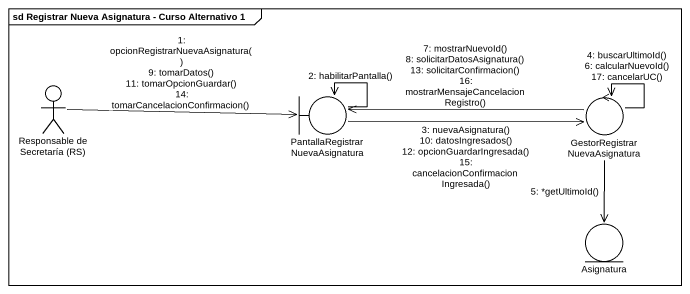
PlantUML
@startuml
mainframe sd Registrar Nueva Asignatura - Curso Alternativo 1
actor "Responsable de Secretaría (RS)" as Responsable_de_Secretaría_RS
boundary "PantallaRegistrarNuevaAsignatura" as PantallaRegistrarNuevaAsigna
control "GestorRegistrarNuevaAsignatura" as GestorRegistrarNuevaAsignatu
entity Asignatura
Responsable_de_Secretaría_RS -right-> PantallaRegistrarNuevaAsigna : 1: opcionRegistrarNuevaAsignatura()\n9: tomarDatos()\n11: tomarOpcionGuardar()\n14: tomarCancelacionConfirmacion()
PantallaRegistrarNuevaAsigna --> PantallaRegistrarNuevaAsigna : 2: habilitarPantalla()
PantallaRegistrarNuevaAsigna -right-> GestorRegistrarNuevaAsignatu : 3: nuevaAsignatura()\n10: datosIngresados()\n12: opcionGuardarIngresada()\n15: cancelacionConfirmacionIngresada()
GestorRegistrarNuevaAsignatu --> GestorRegistrarNuevaAsignatu : 4: buscarUltimoId()\n6: calcularNuevoId()\n17: cancelarUC()
GestorRegistrarNuevaAsignatu --> Asignatura : 5: *getUltimoId()
GestorRegistrarNuevaAsignatu -left-> PantallaRegistrarNuevaAsigna : 7: mostrarNuevoId()\n8: solicitarDatosAsignatura()\n13: solicitarConfirmacion()\n16: mostrarMensajeCancelacionRegistro()
@enduml
